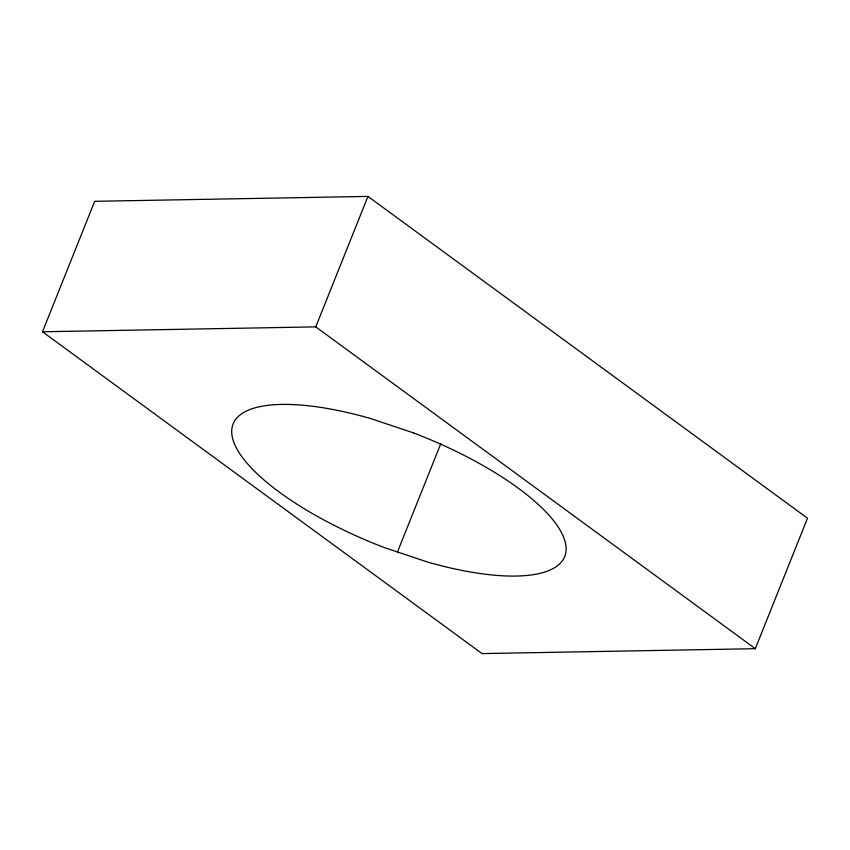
<?xml version="1.0" encoding="UTF-8"?>
<svg xmlns="http://www.w3.org/2000/svg" width="850" height="850" viewBox="0 0 850 850"><rect width="100%" height="100%" fill="white"/><g stroke="black" fill="none" stroke-linecap="round" stroke-linejoin="round"><path stroke-width="1.27" d="M42.5 331.776L94.679 201.312L367.954 196.414L807.5 518.224L755.321 648.688L482.046 653.586L42.5 331.776L315.775 326.878L755.321 648.688M315.775 326.878L367.954 196.414M397.481 551.979L440.799 443.668M413.514 432.894L369.909 418.317A178.553 58.714 21.8 0 0 231.859 434.382A178.553 58.714 21.8 0 0 384.306 547.57L427.911 562.158A178.553 58.714 21.8 0 0 565.962 546.082A178.553 58.714 21.8 0 0 413.514 432.894"/></g></svg>
